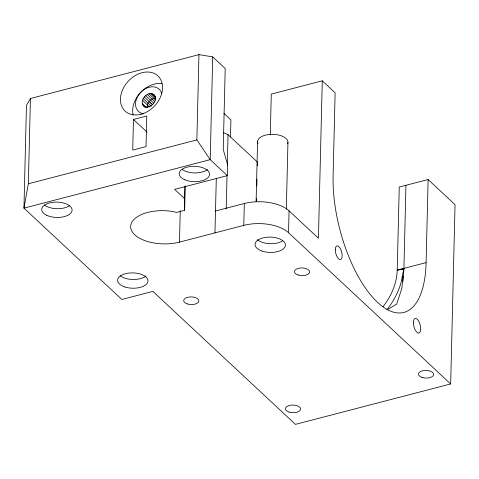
<?xml version="1.0" encoding="UTF-8"?>
<svg xmlns="http://www.w3.org/2000/svg" width="479" height="479" viewBox="0 0 479 479"><rect width="100%" height="100%" fill="white"/><g stroke="black" fill="none" stroke-linecap="round" stroke-linejoin="round"><path stroke-width="0.72" d="M227.339 175.637L210.209 159.651L23.95 208.143L28.351 183.78L30.434 98.506L198.953 54.63L212.718 56.887L225.202 68.533L223.226 149.43L227.609 164.704L227.339 175.637L174.601 189.361L184.541 198.611L184.649 210.335L176.649 212.419L172.715 211.478A32.931 16.615 1.4 0 0 130.863 228.531A32.931 16.615 1.4 0 0 179.487 242.117L243.793 225.375A32.931 16.615 1.4 0 1 288.526 232.71L450.667 383.96L295.453 424.37L152.891 291.382L121.846 299.465L23.95 208.143L26.459 105.38L30.434 98.506M133.473 119.475L132.725 150.089L146.029 146.622L146.778 116.014L133.473 119.475L146.999 132.084M179.487 242.117L180.254 210.694M184.541 198.611L184.828 186.696M184.649 210.335L185.247 185.804M212.718 56.887L210.209 159.651L196.869 139.904L198.953 54.63M214.963 232.878L216.304 178.176M226.22 208.886L227.034 175.488M227.286 165.099L228.028 134.665L223.717 132.803M230.495 136.994L230.908 119.93L223.95 113.439M243.793 225.375L244.326 203.509A32.931 16.615 1.4 0 1 289.059 210.844L318.427 238.243L322.277 80.813L271.276 94.094L270.282 134.892M256.103 201.695L257.57 141.574M256.433 201.641L256.505 198.653M256.816 185.96L256.978 179.236M257.307 165.8L257.403 162.064L228.028 134.665M286.322 209.227L287.957 142.425M288.526 232.71L289.059 210.844M383.008 306.71A55.732 41.835 -47 0 0 397.223 270.096L399.252 187.014L428.13 179.553L455.05 204.665L450.667 383.96M402.983 281.317L403.923 268.414L405.952 185.325M322.277 80.813L335.126 92.8L333.097 175.889A96.261 41.05 75.4 0 0 377.566 302.351A96.261 41.05 75.4 0 0 426.1 262.642L428.13 179.553M154.735 95.495C148.286 88.621 136.868 102.099 145.101 107.218M426.1 262.642L397.223 270.096L403.815 268.917L401.079 282.484A63.33 47.541 -47 0 1 387.068 309.56M403.252 272.575L403.815 268.917M150.705 93.555L155.603 98.123C150.873 98.309 146.562 102.961 147.197 107.733M387.05 309.811L396.678 304.147L401.815 288.442L403.108 276.144L402.001 276.437M28.351 183.78L196.869 139.904M215.502 211.011L244.326 203.509M397.223 270.096L403.857 268.725M144.011 106.2C150.376 110.164 159.268 99.854 153.645 94.477M144.239 96.926L152.418 104.494M152.298 93.794L155.561 96.836M148.993 93.782L155.483 99.889M147.263 94.453L154.825 101.59M145.646 95.525L153.735 103.177M143.149 98.56L151.214 106.188M142.449 100.315L149.466 106.931M142.365 103.709L146.712 107.769M142.987 105.123L145.167 107.146M149.137 101.494L152.334 104.578M282.61 240.853A15.196 7.67 1.4 0 1 257.379 239.68M145.999 276.012A15.196 7.67 1.4 0 1 120.193 275.712M207.485 169.542A15.196 7.67 1.4 0 1 182.23 169.482M69.635 205.617A15.196 7.67 1.4 0 1 44.367 204.976M258.013 143.574A15.196 7.67 1.4 0 1 272.395 134.33A15.196 7.67 1.4 0 1 287.675 143.754M161.764 93.597A15.196 11.412 -47 0 0 152.585 86.771L149.149 87.22A15.196 11.412 -47 0 0 135.808 101.356A15.196 11.412 -47 0 0 143.766 113.828M133.078 114.882A24.064 18.064 -47 0 1 140.365 92.74A24.064 18.064 -47 0 1 161.89 83.568M140.982 114.265A24.064 18.064 -47 0 0 159.986 78.358A24.064 18.064 -47 0 0 123.498 87.855A24.064 18.064 -47 0 0 140.982 114.265M46.726 215.293A15.196 7.67 1.4 0 0 71.766 211.658A15.196 7.67 1.4 0 0 52.229 202.401A15.196 7.67 1.4 0 0 46.726 215.293M184.72 179.739A15.196 7.67 1.4 0 0 209.371 175.53A15.196 7.67 1.4 0 0 189.055 166.716A15.196 7.67 1.4 0 0 184.72 179.739M124.929 286.981A15.196 7.67 1.4 0 0 147.969 280.981A15.196 7.67 1.4 0 0 125.432 273.713A15.196 7.67 1.4 0 0 124.929 286.981M261.929 251.032A15.196 7.67 1.4 0 0 285.424 245.47A15.196 7.67 1.4 0 0 263.402 237.794A15.196 7.67 1.4 0 0 261.929 251.032M335.3 249.505A7.095 3.024 75.4 0 0 340.312 259.6A7.095 3.024 75.4 0 0 340.569 248.996A7.095 3.024 75.4 0 0 335.3 249.505M413.377 322.337A7.598 3.239 75.4 0 0 418.742 333.15A7.598 3.239 75.4 0 0 419.017 321.792A7.598 3.239 75.4 0 0 413.377 322.337M298.106 274.976A7.598 3.832 1.4 0 0 309.632 271.976A7.598 3.832 1.4 0 0 298.363 268.342A7.598 3.832 1.4 0 0 298.106 274.976M187.355 303.949A7.598 3.832 1.4 0 0 198.875 300.95A7.598 3.832 1.4 0 0 187.606 297.309A7.598 3.832 1.4 0 0 187.355 303.949M422.149 377.458A7.598 3.832 1.4 0 0 433.669 374.458A7.598 3.832 1.4 0 0 422.4 370.818A7.598 3.832 1.4 0 0 422.149 377.458M289.106 412.096A7.598 3.832 1.4 0 0 300.626 409.096A7.598 3.832 1.4 0 0 289.358 405.456A7.598 3.832 1.4 0 0 289.106 412.096"/></g></svg>
